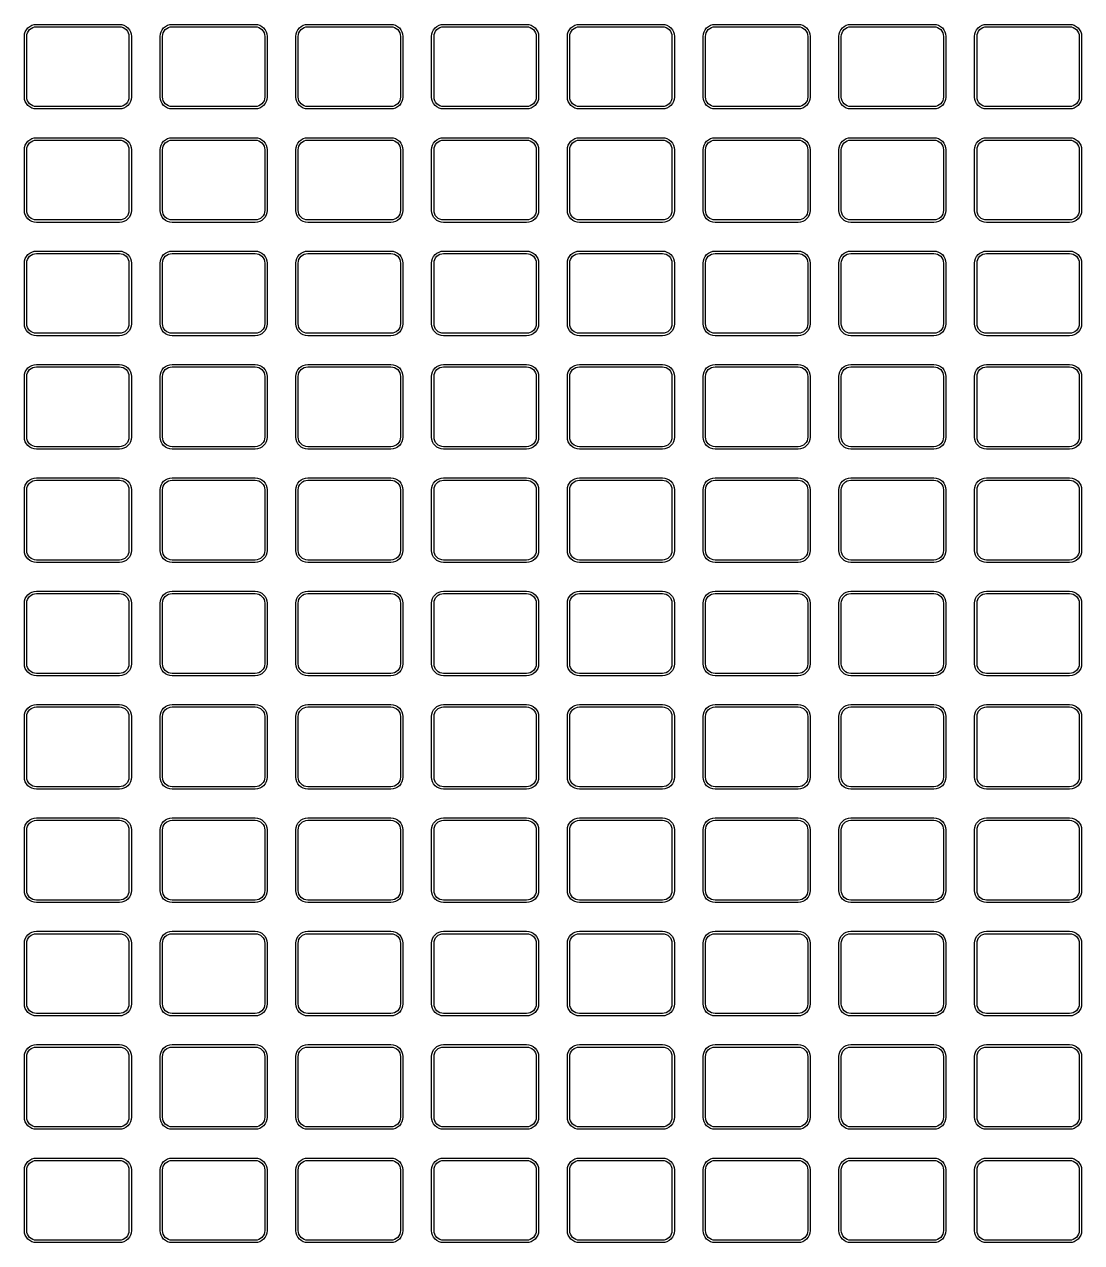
# Model space of a CAD drawing. Extents: x -776 to -647, y 130 to 286.
# Drawn here: x -726.49 to -693.39, y 169.37 to 207.52 of the extents above; entities that cross this region are included whole.
import ezdxf

# ---------------------------------------------------------------- set-up
doc = ezdxf.new("R2010")
doc.units = 0
doc.header["$MEASUREMENT"] = 0
doc.layers.add('1', color=1, linetype='CONTINUOUS')
doc.layers.add('5', color=5, linetype='CONTINUOUS')

msp = doc.modelspace()

# ---------------------------------------------------------------- linework, layer by layer
at = {"layer": '1'}
for points in [[(-726.118, 207.515), (-723.518, 207.515, -0.414214), (-723.143, 207.14), (-723.143, 205.24, -0.414214), (-723.518, 204.865), (-726.118, 204.865, -0.414214), (-726.493, 205.24), (-726.493, 207.14, -0.414214)], [(-721.868, 207.515), (-719.268, 207.515, -0.414214), (-718.893, 207.14), (-718.893, 205.24, -0.414214), (-719.268, 204.865), (-721.868, 204.865, -0.414214), (-722.243, 205.24), (-722.243, 207.14, -0.414214)], [(-717.618, 207.515), (-715.018, 207.515, -0.414214), (-714.643, 207.14), (-714.643, 205.24, -0.414214), (-715.018, 204.865), (-717.618, 204.865, -0.414214), (-717.993, 205.24), (-717.993, 207.14, -0.414214)], [(-713.368, 207.515), (-710.768, 207.515, -0.414214), (-710.393, 207.14), (-710.393, 205.24, -0.414214), (-710.768, 204.865), (-713.368, 204.865, -0.414214), (-713.743, 205.24), (-713.743, 207.14, -0.414214)], [(-709.118, 207.515), (-706.518, 207.515, -0.414214), (-706.143, 207.14), (-706.143, 205.24, -0.414214), (-706.518, 204.865), (-709.118, 204.865, -0.414214), (-709.493, 205.24), (-709.493, 207.14, -0.414214)], [(-704.868, 207.515), (-702.268, 207.515, -0.414214), (-701.893, 207.14), (-701.893, 205.24, -0.414214), (-702.268, 204.865), (-704.868, 204.865, -0.414214), (-705.243, 205.24), (-705.243, 207.14, -0.414214)], [(-700.618, 207.515), (-698.018, 207.515, -0.414214), (-697.643, 207.14), (-697.643, 205.24, -0.414214), (-698.018, 204.865), (-700.618, 204.865, -0.414214), (-700.993, 205.24), (-700.993, 207.14, -0.414214)], [(-696.368, 207.515), (-693.768, 207.515, -0.414214), (-693.393, 207.14), (-693.393, 205.24, -0.414214), (-693.768, 204.865), (-696.368, 204.865, -0.414214), (-696.743, 205.24), (-696.743, 207.14, -0.414214)], [(-726.118, 203.965), (-723.518, 203.965, -0.414214), (-723.143, 203.59), (-723.143, 201.69, -0.414214), (-723.518, 201.315), (-726.118, 201.315, -0.414214), (-726.493, 201.69), (-726.493, 203.59, -0.414214)], [(-721.868, 203.965), (-719.268, 203.965, -0.414214), (-718.893, 203.59), (-718.893, 201.69, -0.414214), (-719.268, 201.315), (-721.868, 201.315, -0.414214), (-722.243, 201.69), (-722.243, 203.59, -0.414214)], [(-717.618, 203.965), (-715.018, 203.965, -0.414214), (-714.643, 203.59), (-714.643, 201.69, -0.414214), (-715.018, 201.315), (-717.618, 201.315, -0.414214), (-717.993, 201.69), (-717.993, 203.59, -0.414214)], [(-713.368, 203.965), (-710.768, 203.965, -0.414214), (-710.393, 203.59), (-710.393, 201.69, -0.414214), (-710.768, 201.315), (-713.368, 201.315, -0.414214), (-713.743, 201.69), (-713.743, 203.59, -0.414214)], [(-709.118, 203.965), (-706.518, 203.965, -0.414214), (-706.143, 203.59), (-706.143, 201.69, -0.414214), (-706.518, 201.315), (-709.118, 201.315, -0.414214), (-709.493, 201.69), (-709.493, 203.59, -0.414214)], [(-704.868, 203.965), (-702.268, 203.965, -0.414214), (-701.893, 203.59), (-701.893, 201.69, -0.414214), (-702.268, 201.315), (-704.868, 201.315, -0.414214), (-705.243, 201.69), (-705.243, 203.59, -0.414214)], [(-700.618, 203.965), (-698.018, 203.965, -0.414214), (-697.643, 203.59), (-697.643, 201.69, -0.414214), (-698.018, 201.315), (-700.618, 201.315, -0.414214), (-700.993, 201.69), (-700.993, 203.59, -0.414214)], [(-696.368, 203.965), (-693.768, 203.965, -0.414214), (-693.393, 203.59), (-693.393, 201.69, -0.414214), (-693.768, 201.315), (-696.368, 201.315, -0.414214), (-696.743, 201.69), (-696.743, 203.59, -0.414214)], [(-726.118, 200.415), (-723.518, 200.415, -0.414214), (-723.143, 200.04), (-723.143, 198.14, -0.414214), (-723.518, 197.765), (-726.118, 197.765, -0.414214), (-726.493, 198.14), (-726.493, 200.04, -0.414214)], [(-721.868, 200.415), (-719.268, 200.415, -0.414214), (-718.893, 200.04), (-718.893, 198.14, -0.414214), (-719.268, 197.765), (-721.868, 197.765, -0.414214), (-722.243, 198.14), (-722.243, 200.04, -0.414214)], [(-717.618, 200.415), (-715.018, 200.415, -0.414214), (-714.643, 200.04), (-714.643, 198.14, -0.414214), (-715.018, 197.765), (-717.618, 197.765, -0.414214), (-717.993, 198.14), (-717.993, 200.04, -0.414214)], [(-713.368, 200.415), (-710.768, 200.415, -0.414214), (-710.393, 200.04), (-710.393, 198.14, -0.414214), (-710.768, 197.765), (-713.368, 197.765, -0.414214), (-713.743, 198.14), (-713.743, 200.04, -0.414214)], [(-709.118, 200.415), (-706.518, 200.415, -0.414214), (-706.143, 200.04), (-706.143, 198.14, -0.414214), (-706.518, 197.765), (-709.118, 197.765, -0.414214), (-709.493, 198.14), (-709.493, 200.04, -0.414214)], [(-704.868, 200.415), (-702.268, 200.415, -0.414214), (-701.893, 200.04), (-701.893, 198.14, -0.414214), (-702.268, 197.765), (-704.868, 197.765, -0.414214), (-705.243, 198.14), (-705.243, 200.04, -0.414214)], [(-700.618, 200.415), (-698.018, 200.415, -0.414214), (-697.643, 200.04), (-697.643, 198.14, -0.414214), (-698.018, 197.765), (-700.618, 197.765, -0.414214), (-700.993, 198.14), (-700.993, 200.04, -0.414214)], [(-696.368, 200.415), (-693.768, 200.415, -0.414214), (-693.393, 200.04), (-693.393, 198.14, -0.414214), (-693.768, 197.765), (-696.368, 197.765, -0.414214), (-696.743, 198.14), (-696.743, 200.04, -0.414214)], [(-726.118, 196.865), (-723.518, 196.865, -0.414214), (-723.143, 196.49), (-723.143, 194.59, -0.414214), (-723.518, 194.215), (-726.118, 194.215, -0.414214), (-726.493, 194.59), (-726.493, 196.49, -0.414214)], [(-721.868, 196.865), (-719.268, 196.865, -0.414214), (-718.893, 196.49), (-718.893, 194.59, -0.414214), (-719.268, 194.215), (-721.868, 194.215, -0.414214), (-722.243, 194.59), (-722.243, 196.49, -0.414214)], [(-717.618, 196.865), (-715.018, 196.865, -0.414214), (-714.643, 196.49), (-714.643, 194.59, -0.414214), (-715.018, 194.215), (-717.618, 194.215, -0.414214), (-717.993, 194.59), (-717.993, 196.49, -0.414214)], [(-713.368, 196.865), (-710.768, 196.865, -0.414214), (-710.393, 196.49), (-710.393, 194.59, -0.414214), (-710.768, 194.215), (-713.368, 194.215, -0.414214), (-713.743, 194.59), (-713.743, 196.49, -0.414214)], [(-709.118, 196.865), (-706.518, 196.865, -0.414214), (-706.143, 196.49), (-706.143, 194.59, -0.414214), (-706.518, 194.215), (-709.118, 194.215, -0.414214), (-709.493, 194.59), (-709.493, 196.49, -0.414214)], [(-704.868, 196.865), (-702.268, 196.865, -0.414214), (-701.893, 196.49), (-701.893, 194.59, -0.414214), (-702.268, 194.215), (-704.868, 194.215, -0.414214), (-705.243, 194.59), (-705.243, 196.49, -0.414214)], [(-700.618, 196.865), (-698.018, 196.865, -0.414214), (-697.643, 196.49), (-697.643, 194.59, -0.414214), (-698.018, 194.215), (-700.618, 194.215, -0.414214), (-700.993, 194.59), (-700.993, 196.49, -0.414214)], [(-696.368, 196.865), (-693.768, 196.865, -0.414214), (-693.393, 196.49), (-693.393, 194.59, -0.414214), (-693.768, 194.215), (-696.368, 194.215, -0.414214), (-696.743, 194.59), (-696.743, 196.49, -0.414214)], [(-726.118, 193.315), (-723.518, 193.315, -0.414214), (-723.143, 192.94), (-723.143, 191.04, -0.414214), (-723.518, 190.665), (-726.118, 190.665, -0.414214), (-726.493, 191.04), (-726.493, 192.94, -0.414214)], [(-721.868, 193.315), (-719.268, 193.315, -0.414214), (-718.893, 192.94), (-718.893, 191.04, -0.414214), (-719.268, 190.665), (-721.868, 190.665, -0.414214), (-722.243, 191.04), (-722.243, 192.94, -0.414214)], [(-717.618, 193.315), (-715.018, 193.315, -0.414214), (-714.643, 192.94), (-714.643, 191.04, -0.414214), (-715.018, 190.665), (-717.618, 190.665, -0.414214), (-717.993, 191.04), (-717.993, 192.94, -0.414214)], [(-713.368, 193.315), (-710.768, 193.315, -0.414214), (-710.393, 192.94), (-710.393, 191.04, -0.414214), (-710.768, 190.665), (-713.368, 190.665, -0.414214), (-713.743, 191.04), (-713.743, 192.94, -0.414214)], [(-709.118, 193.315), (-706.518, 193.315, -0.414214), (-706.143, 192.94), (-706.143, 191.04, -0.414214), (-706.518, 190.665), (-709.118, 190.665, -0.414214), (-709.493, 191.04), (-709.493, 192.94, -0.414214)], [(-704.868, 193.315), (-702.268, 193.315, -0.414214), (-701.893, 192.94), (-701.893, 191.04, -0.414214), (-702.268, 190.665), (-704.868, 190.665, -0.414214), (-705.243, 191.04), (-705.243, 192.94, -0.414214)], [(-700.618, 193.315), (-698.018, 193.315, -0.414214), (-697.643, 192.94), (-697.643, 191.04, -0.414214), (-698.018, 190.665), (-700.618, 190.665, -0.414214), (-700.993, 191.04), (-700.993, 192.94, -0.414214)], [(-696.368, 193.315), (-693.768, 193.315, -0.414214), (-693.393, 192.94), (-693.393, 191.04, -0.414214), (-693.768, 190.665), (-696.368, 190.665, -0.414214), (-696.743, 191.04), (-696.743, 192.94, -0.414214)], [(-726.118, 189.765), (-723.518, 189.765, -0.414214), (-723.143, 189.39), (-723.143, 187.49, -0.414214), (-723.518, 187.115), (-726.118, 187.115, -0.414214), (-726.493, 187.49), (-726.493, 189.39, -0.414214)], [(-721.868, 189.765), (-719.268, 189.765, -0.414214), (-718.893, 189.39), (-718.893, 187.49, -0.414214), (-719.268, 187.115), (-721.868, 187.115, -0.414214), (-722.243, 187.49), (-722.243, 189.39, -0.414214)], [(-717.618, 189.765), (-715.018, 189.765, -0.414214), (-714.643, 189.39), (-714.643, 187.49, -0.414214), (-715.018, 187.115), (-717.618, 187.115, -0.414214), (-717.993, 187.49), (-717.993, 189.39, -0.414214)], [(-713.368, 189.765), (-710.768, 189.765, -0.414214), (-710.393, 189.39), (-710.393, 187.49, -0.414214), (-710.768, 187.115), (-713.368, 187.115, -0.414214), (-713.743, 187.49), (-713.743, 189.39, -0.414214)], [(-709.118, 189.765), (-706.518, 189.765, -0.414214), (-706.143, 189.39), (-706.143, 187.49, -0.414214), (-706.518, 187.115), (-709.118, 187.115, -0.414214), (-709.493, 187.49), (-709.493, 189.39, -0.414214)], [(-704.868, 189.765), (-702.268, 189.765, -0.414214), (-701.893, 189.39), (-701.893, 187.49, -0.414214), (-702.268, 187.115), (-704.868, 187.115, -0.414214), (-705.243, 187.49), (-705.243, 189.39, -0.414214)], [(-700.618, 189.765), (-698.018, 189.765, -0.414214), (-697.643, 189.39), (-697.643, 187.49, -0.414214), (-698.018, 187.115), (-700.618, 187.115, -0.414214), (-700.993, 187.49), (-700.993, 189.39, -0.414214)], [(-696.368, 189.765), (-693.768, 189.765, -0.414214), (-693.393, 189.39), (-693.393, 187.49, -0.414214), (-693.768, 187.115), (-696.368, 187.115, -0.414214), (-696.743, 187.49), (-696.743, 189.39, -0.414214)], [(-726.118, 186.215), (-723.518, 186.215, -0.414214), (-723.143, 185.84), (-723.143, 183.94, -0.414214), (-723.518, 183.565), (-726.118, 183.565, -0.414214), (-726.493, 183.94), (-726.493, 185.84, -0.414214)], [(-721.868, 186.215), (-719.268, 186.215, -0.414214), (-718.893, 185.84), (-718.893, 183.94, -0.414214), (-719.268, 183.565), (-721.868, 183.565, -0.414214), (-722.243, 183.94), (-722.243, 185.84, -0.414214)], [(-717.618, 186.215), (-715.018, 186.215, -0.414214), (-714.643, 185.84), (-714.643, 183.94, -0.414214), (-715.018, 183.565), (-717.618, 183.565, -0.414214), (-717.993, 183.94), (-717.993, 185.84, -0.414214)], [(-713.368, 186.215), (-710.768, 186.215, -0.414214), (-710.393, 185.84), (-710.393, 183.94, -0.414214), (-710.768, 183.565), (-713.368, 183.565, -0.414214), (-713.743, 183.94), (-713.743, 185.84, -0.414214)], [(-709.118, 186.215), (-706.518, 186.215, -0.414214), (-706.143, 185.84), (-706.143, 183.94, -0.414214), (-706.518, 183.565), (-709.118, 183.565, -0.414214), (-709.493, 183.94), (-709.493, 185.84, -0.414214)], [(-704.868, 186.215), (-702.268, 186.215, -0.414214), (-701.893, 185.84), (-701.893, 183.94, -0.414214), (-702.268, 183.565), (-704.868, 183.565, -0.414214), (-705.243, 183.94), (-705.243, 185.84, -0.414214)], [(-700.618, 186.215), (-698.018, 186.215, -0.414214), (-697.643, 185.84), (-697.643, 183.94, -0.414214), (-698.018, 183.565), (-700.618, 183.565, -0.414214), (-700.993, 183.94), (-700.993, 185.84, -0.414214)], [(-696.368, 186.215), (-693.768, 186.215, -0.414214), (-693.393, 185.84), (-693.393, 183.94, -0.414214), (-693.768, 183.565), (-696.368, 183.565, -0.414214), (-696.743, 183.94), (-696.743, 185.84, -0.414214)], [(-726.118, 182.665), (-723.518, 182.665, -0.414214), (-723.143, 182.29), (-723.143, 180.39, -0.414214), (-723.518, 180.015), (-726.118, 180.015, -0.414214), (-726.493, 180.39), (-726.493, 182.29, -0.414214)], [(-721.868, 182.665), (-719.268, 182.665, -0.414214), (-718.893, 182.29), (-718.893, 180.39, -0.414214), (-719.268, 180.015), (-721.868, 180.015, -0.414214), (-722.243, 180.39), (-722.243, 182.29, -0.414214)], [(-717.618, 182.665), (-715.018, 182.665, -0.414214), (-714.643, 182.29), (-714.643, 180.39, -0.414214), (-715.018, 180.015), (-717.618, 180.015, -0.414214), (-717.993, 180.39), (-717.993, 182.29, -0.414214)], [(-713.368, 182.665), (-710.768, 182.665, -0.414214), (-710.393, 182.29), (-710.393, 180.39, -0.414214), (-710.768, 180.015), (-713.368, 180.015, -0.414214), (-713.743, 180.39), (-713.743, 182.29, -0.414214)], [(-709.118, 182.665), (-706.518, 182.665, -0.414214), (-706.143, 182.29), (-706.143, 180.39, -0.414214), (-706.518, 180.015), (-709.118, 180.015, -0.414214), (-709.493, 180.39), (-709.493, 182.29, -0.414214)], [(-704.868, 182.665), (-702.268, 182.665, -0.414214), (-701.893, 182.29), (-701.893, 180.39, -0.414214), (-702.268, 180.015), (-704.868, 180.015, -0.414214), (-705.243, 180.39), (-705.243, 182.29, -0.414214)], [(-700.618, 182.665), (-698.018, 182.665, -0.414214), (-697.643, 182.29), (-697.643, 180.39, -0.414214), (-698.018, 180.015), (-700.618, 180.015, -0.414214), (-700.993, 180.39), (-700.993, 182.29, -0.414214)], [(-696.368, 182.665), (-693.768, 182.665, -0.414214), (-693.393, 182.29), (-693.393, 180.39, -0.414214), (-693.768, 180.015), (-696.368, 180.015, -0.414214), (-696.743, 180.39), (-696.743, 182.29, -0.414214)], [(-726.118, 179.115), (-723.518, 179.115, -0.414214), (-723.143, 178.74), (-723.143, 176.84, -0.414214), (-723.518, 176.465), (-726.118, 176.465, -0.414214), (-726.493, 176.84), (-726.493, 178.74, -0.414214)], [(-721.868, 179.115), (-719.268, 179.115, -0.414214), (-718.893, 178.74), (-718.893, 176.84, -0.414214), (-719.268, 176.465), (-721.868, 176.465, -0.414214), (-722.243, 176.84), (-722.243, 178.74, -0.414214)], [(-717.618, 179.115), (-715.018, 179.115, -0.414214), (-714.643, 178.74), (-714.643, 176.84, -0.414214), (-715.018, 176.465), (-717.618, 176.465, -0.414214), (-717.993, 176.84), (-717.993, 178.74, -0.414214)], [(-713.368, 179.115), (-710.768, 179.115, -0.414214), (-710.393, 178.74), (-710.393, 176.84, -0.414214), (-710.768, 176.465), (-713.368, 176.465, -0.414214), (-713.743, 176.84), (-713.743, 178.74, -0.414214)], [(-709.118, 179.115), (-706.518, 179.115, -0.414214), (-706.143, 178.74), (-706.143, 176.84, -0.414214), (-706.518, 176.465), (-709.118, 176.465, -0.414214), (-709.493, 176.84), (-709.493, 178.74, -0.414214)], [(-704.868, 179.115), (-702.268, 179.115, -0.414214), (-701.893, 178.74), (-701.893, 176.84, -0.414214), (-702.268, 176.465), (-704.868, 176.465, -0.414214), (-705.243, 176.84), (-705.243, 178.74, -0.414214)], [(-700.618, 179.115), (-698.018, 179.115, -0.414214), (-697.643, 178.74), (-697.643, 176.84, -0.414214), (-698.018, 176.465), (-700.618, 176.465, -0.414214), (-700.993, 176.84), (-700.993, 178.74, -0.414214)], [(-696.368, 179.115), (-693.768, 179.115, -0.414214), (-693.393, 178.74), (-693.393, 176.84, -0.414214), (-693.768, 176.465), (-696.368, 176.465, -0.414214), (-696.743, 176.84), (-696.743, 178.74, -0.414214)], [(-726.118, 175.565), (-723.518, 175.565, -0.414214), (-723.143, 175.19), (-723.143, 173.29, -0.414214), (-723.518, 172.915), (-726.118, 172.915, -0.414214), (-726.493, 173.29), (-726.493, 175.19, -0.414214)], [(-721.868, 175.565), (-719.268, 175.565, -0.414214), (-718.893, 175.19), (-718.893, 173.29, -0.414214), (-719.268, 172.915), (-721.868, 172.915, -0.414214), (-722.243, 173.29), (-722.243, 175.19, -0.414214)], [(-717.618, 175.565), (-715.018, 175.565, -0.414214), (-714.643, 175.19), (-714.643, 173.29, -0.414214), (-715.018, 172.915), (-717.618, 172.915, -0.414214), (-717.993, 173.29), (-717.993, 175.19, -0.414214)], [(-713.368, 175.565), (-710.768, 175.565, -0.414214), (-710.393, 175.19), (-710.393, 173.29, -0.414214), (-710.768, 172.915), (-713.368, 172.915, -0.414214), (-713.743, 173.29), (-713.743, 175.19, -0.414214)], [(-709.118, 175.565), (-706.518, 175.565, -0.414214), (-706.143, 175.19), (-706.143, 173.29, -0.414214), (-706.518, 172.915), (-709.118, 172.915, -0.414214), (-709.493, 173.29), (-709.493, 175.19, -0.414214)], [(-704.868, 175.565), (-702.268, 175.565, -0.414214), (-701.893, 175.19), (-701.893, 173.29, -0.414214), (-702.268, 172.915), (-704.868, 172.915, -0.414214), (-705.243, 173.29), (-705.243, 175.19, -0.414214)], [(-700.618, 175.565), (-698.018, 175.565, -0.414214), (-697.643, 175.19), (-697.643, 173.29, -0.414214), (-698.018, 172.915), (-700.618, 172.915, -0.414214), (-700.993, 173.29), (-700.993, 175.19, -0.414214)], [(-696.368, 175.565), (-693.768, 175.565, -0.414214), (-693.393, 175.19), (-693.393, 173.29, -0.414214), (-693.768, 172.915), (-696.368, 172.915, -0.414214), (-696.743, 173.29), (-696.743, 175.19, -0.414214)], [(-726.118, 172.015), (-723.518, 172.015, -0.414214), (-723.143, 171.64), (-723.143, 169.74, -0.414214), (-723.518, 169.365), (-726.118, 169.365, -0.414214), (-726.493, 169.74), (-726.493, 171.64, -0.414214)], [(-721.868, 172.015), (-719.268, 172.015, -0.414214), (-718.893, 171.64), (-718.893, 169.74, -0.414214), (-719.268, 169.365), (-721.868, 169.365, -0.414214), (-722.243, 169.74), (-722.243, 171.64, -0.414214)], [(-717.618, 172.015), (-715.018, 172.015, -0.414214), (-714.643, 171.64), (-714.643, 169.74, -0.414214), (-715.018, 169.365), (-717.618, 169.365, -0.414214), (-717.993, 169.74), (-717.993, 171.64, -0.414214)], [(-713.368, 172.015), (-710.768, 172.015, -0.414214), (-710.393, 171.64), (-710.393, 169.74, -0.414214), (-710.768, 169.365), (-713.368, 169.365, -0.414214), (-713.743, 169.74), (-713.743, 171.64, -0.414214)], [(-709.118, 172.015), (-706.518, 172.015, -0.414214), (-706.143, 171.64), (-706.143, 169.74, -0.414214), (-706.518, 169.365), (-709.118, 169.365, -0.414214), (-709.493, 169.74), (-709.493, 171.64, -0.414214)], [(-704.868, 172.015), (-702.268, 172.015, -0.414214), (-701.893, 171.64), (-701.893, 169.74, -0.414214), (-702.268, 169.365), (-704.868, 169.365, -0.414214), (-705.243, 169.74), (-705.243, 171.64, -0.414214)], [(-700.618, 172.015), (-698.018, 172.015, -0.414214), (-697.643, 171.64), (-697.643, 169.74, -0.414214), (-698.018, 169.365), (-700.618, 169.365, -0.414214), (-700.993, 169.74), (-700.993, 171.64, -0.414214)], [(-696.368, 172.015), (-693.768, 172.015, -0.414214), (-693.393, 171.64), (-693.393, 169.74, -0.414214), (-693.768, 169.365), (-696.368, 169.365, -0.414214), (-696.743, 169.74), (-696.743, 171.64, -0.414214)]]:
    msp.add_lwpolyline(points, format="xyb", close=True, dxfattribs=at)
at = {"layer": '5'}
for points in [[(-726.118, 207.44), (-723.518, 207.44, -0.414214), (-723.218, 207.14), (-723.218, 205.24, -0.414214), (-723.518, 204.94), (-726.118, 204.94, -0.414214), (-726.418, 205.24), (-726.418, 207.14, -0.414214)], [(-721.868, 207.44), (-719.268, 207.44, -0.414214), (-718.968, 207.14), (-718.968, 205.24, -0.414214), (-719.268, 204.94), (-721.868, 204.94, -0.414214), (-722.168, 205.24), (-722.168, 207.14, -0.414214)], [(-717.618, 207.44), (-715.018, 207.44, -0.414214), (-714.718, 207.14), (-714.718, 205.24, -0.414214), (-715.018, 204.94), (-717.618, 204.94, -0.414214), (-717.918, 205.24), (-717.918, 207.14, -0.414214)], [(-713.368, 207.44), (-710.768, 207.44, -0.414214), (-710.468, 207.14), (-710.468, 205.24, -0.414214), (-710.768, 204.94), (-713.368, 204.94, -0.414214), (-713.668, 205.24), (-713.668, 207.14, -0.414214)], [(-709.118, 207.44), (-706.518, 207.44, -0.414214), (-706.218, 207.14), (-706.218, 205.24, -0.414214), (-706.518, 204.94), (-709.118, 204.94, -0.414214), (-709.418, 205.24), (-709.418, 207.14, -0.414214)], [(-704.868, 207.44), (-702.268, 207.44, -0.414214), (-701.968, 207.14), (-701.968, 205.24, -0.414214), (-702.268, 204.94), (-704.868, 204.94, -0.414214), (-705.168, 205.24), (-705.168, 207.14, -0.414214)], [(-700.618, 207.44), (-698.018, 207.44, -0.414214), (-697.718, 207.14), (-697.718, 205.24, -0.414214), (-698.018, 204.94), (-700.618, 204.94, -0.414214), (-700.918, 205.24), (-700.918, 207.14, -0.414214)], [(-696.368, 207.44), (-693.768, 207.44, -0.414214), (-693.468, 207.14), (-693.468, 205.24, -0.414214), (-693.768, 204.94), (-696.368, 204.94, -0.414214), (-696.668, 205.24), (-696.668, 207.14, -0.414214)], [(-726.118, 203.89), (-723.518, 203.89, -0.414214), (-723.218, 203.59), (-723.218, 201.69, -0.414214), (-723.518, 201.39), (-726.118, 201.39, -0.414214), (-726.418, 201.69), (-726.418, 203.59, -0.414214)], [(-721.868, 203.89), (-719.268, 203.89, -0.414214), (-718.968, 203.59), (-718.968, 201.69, -0.414214), (-719.268, 201.39), (-721.868, 201.39, -0.414214), (-722.168, 201.69), (-722.168, 203.59, -0.414214)], [(-717.618, 203.89), (-715.018, 203.89, -0.414214), (-714.718, 203.59), (-714.718, 201.69, -0.414214), (-715.018, 201.39), (-717.618, 201.39, -0.414214), (-717.918, 201.69), (-717.918, 203.59, -0.414214)], [(-713.368, 203.89), (-710.768, 203.89, -0.414214), (-710.468, 203.59), (-710.468, 201.69, -0.414214), (-710.768, 201.39), (-713.368, 201.39, -0.414214), (-713.668, 201.69), (-713.668, 203.59, -0.414214)], [(-709.118, 203.89), (-706.518, 203.89, -0.414214), (-706.218, 203.59), (-706.218, 201.69, -0.414214), (-706.518, 201.39), (-709.118, 201.39, -0.414214), (-709.418, 201.69), (-709.418, 203.59, -0.414214)], [(-704.868, 203.89), (-702.268, 203.89, -0.414214), (-701.968, 203.59), (-701.968, 201.69, -0.414214), (-702.268, 201.39), (-704.868, 201.39, -0.414214), (-705.168, 201.69), (-705.168, 203.59, -0.414214)], [(-700.618, 203.89), (-698.018, 203.89, -0.414214), (-697.718, 203.59), (-697.718, 201.69, -0.414214), (-698.018, 201.39), (-700.618, 201.39, -0.414214), (-700.918, 201.69), (-700.918, 203.59, -0.414214)], [(-696.368, 203.89), (-693.768, 203.89, -0.414214), (-693.468, 203.59), (-693.468, 201.69, -0.414214), (-693.768, 201.39), (-696.368, 201.39, -0.414214), (-696.668, 201.69), (-696.668, 203.59, -0.414214)], [(-726.118, 200.34), (-723.518, 200.34, -0.414214), (-723.218, 200.04), (-723.218, 198.14, -0.414214), (-723.518, 197.84), (-726.118, 197.84, -0.414214), (-726.418, 198.14), (-726.418, 200.04, -0.414214)], [(-721.868, 200.34), (-719.268, 200.34, -0.414214), (-718.968, 200.04), (-718.968, 198.14, -0.414214), (-719.268, 197.84), (-721.868, 197.84, -0.414214), (-722.168, 198.14), (-722.168, 200.04, -0.414214)], [(-717.618, 200.34), (-715.018, 200.34, -0.414214), (-714.718, 200.04), (-714.718, 198.14, -0.414214), (-715.018, 197.84), (-717.618, 197.84, -0.414214), (-717.918, 198.14), (-717.918, 200.04, -0.414214)], [(-713.368, 200.34), (-710.768, 200.34, -0.414214), (-710.468, 200.04), (-710.468, 198.14, -0.414214), (-710.768, 197.84), (-713.368, 197.84, -0.414214), (-713.668, 198.14), (-713.668, 200.04, -0.414214)], [(-709.118, 200.34), (-706.518, 200.34, -0.414214), (-706.218, 200.04), (-706.218, 198.14, -0.414214), (-706.518, 197.84), (-709.118, 197.84, -0.414214), (-709.418, 198.14), (-709.418, 200.04, -0.414214)], [(-704.868, 200.34), (-702.268, 200.34, -0.414214), (-701.968, 200.04), (-701.968, 198.14, -0.414214), (-702.268, 197.84), (-704.868, 197.84, -0.414214), (-705.168, 198.14), (-705.168, 200.04, -0.414214)], [(-700.618, 200.34), (-698.018, 200.34, -0.414214), (-697.718, 200.04), (-697.718, 198.14, -0.414214), (-698.018, 197.84), (-700.618, 197.84, -0.414214), (-700.918, 198.14), (-700.918, 200.04, -0.414214)], [(-696.368, 200.34), (-693.768, 200.34, -0.414214), (-693.468, 200.04), (-693.468, 198.14, -0.414214), (-693.768, 197.84), (-696.368, 197.84, -0.414214), (-696.668, 198.14), (-696.668, 200.04, -0.414214)], [(-726.118, 196.79), (-723.518, 196.79, -0.414214), (-723.218, 196.49), (-723.218, 194.59, -0.414214), (-723.518, 194.29), (-726.118, 194.29, -0.414214), (-726.418, 194.59), (-726.418, 196.49, -0.414214)], [(-721.868, 196.79), (-719.268, 196.79, -0.414214), (-718.968, 196.49), (-718.968, 194.59, -0.414214), (-719.268, 194.29), (-721.868, 194.29, -0.414214), (-722.168, 194.59), (-722.168, 196.49, -0.414214)], [(-717.618, 196.79), (-715.018, 196.79, -0.414214), (-714.718, 196.49), (-714.718, 194.59, -0.414214), (-715.018, 194.29), (-717.618, 194.29, -0.414214), (-717.918, 194.59), (-717.918, 196.49, -0.414214)], [(-713.368, 196.79), (-710.768, 196.79, -0.414214), (-710.468, 196.49), (-710.468, 194.59, -0.414214), (-710.768, 194.29), (-713.368, 194.29, -0.414214), (-713.668, 194.59), (-713.668, 196.49, -0.414214)], [(-709.118, 196.79), (-706.518, 196.79, -0.414214), (-706.218, 196.49), (-706.218, 194.59, -0.414214), (-706.518, 194.29), (-709.118, 194.29, -0.414214), (-709.418, 194.59), (-709.418, 196.49, -0.414214)], [(-704.868, 196.79), (-702.268, 196.79, -0.414214), (-701.968, 196.49), (-701.968, 194.59, -0.414214), (-702.268, 194.29), (-704.868, 194.29, -0.414214), (-705.168, 194.59), (-705.168, 196.49, -0.414214)], [(-700.618, 196.79), (-698.018, 196.79, -0.414214), (-697.718, 196.49), (-697.718, 194.59, -0.414214), (-698.018, 194.29), (-700.618, 194.29, -0.414214), (-700.918, 194.59), (-700.918, 196.49, -0.414214)], [(-696.368, 196.79), (-693.768, 196.79, -0.414214), (-693.468, 196.49), (-693.468, 194.59, -0.414214), (-693.768, 194.29), (-696.368, 194.29, -0.414214), (-696.668, 194.59), (-696.668, 196.49, -0.414214)], [(-726.118, 193.24), (-723.518, 193.24, -0.414214), (-723.218, 192.94), (-723.218, 191.04, -0.414214), (-723.518, 190.74), (-726.118, 190.74, -0.414214), (-726.418, 191.04), (-726.418, 192.94, -0.414214)], [(-721.868, 193.24), (-719.268, 193.24, -0.414214), (-718.968, 192.94), (-718.968, 191.04, -0.414214), (-719.268, 190.74), (-721.868, 190.74, -0.414214), (-722.168, 191.04), (-722.168, 192.94, -0.414214)], [(-717.618, 193.24), (-715.018, 193.24, -0.414214), (-714.718, 192.94), (-714.718, 191.04, -0.414214), (-715.018, 190.74), (-717.618, 190.74, -0.414214), (-717.918, 191.04), (-717.918, 192.94, -0.414214)], [(-713.368, 193.24), (-710.768, 193.24, -0.414214), (-710.468, 192.94), (-710.468, 191.04, -0.414214), (-710.768, 190.74), (-713.368, 190.74, -0.414214), (-713.668, 191.04), (-713.668, 192.94, -0.414214)], [(-709.118, 193.24), (-706.518, 193.24, -0.414214), (-706.218, 192.94), (-706.218, 191.04, -0.414214), (-706.518, 190.74), (-709.118, 190.74, -0.414214), (-709.418, 191.04), (-709.418, 192.94, -0.414214)], [(-704.868, 193.24), (-702.268, 193.24, -0.414214), (-701.968, 192.94), (-701.968, 191.04, -0.414214), (-702.268, 190.74), (-704.868, 190.74, -0.414214), (-705.168, 191.04), (-705.168, 192.94, -0.414214)], [(-700.618, 193.24), (-698.018, 193.24, -0.414214), (-697.718, 192.94), (-697.718, 191.04, -0.414214), (-698.018, 190.74), (-700.618, 190.74, -0.414214), (-700.918, 191.04), (-700.918, 192.94, -0.414214)], [(-696.368, 193.24), (-693.768, 193.24, -0.414214), (-693.468, 192.94), (-693.468, 191.04, -0.414214), (-693.768, 190.74), (-696.368, 190.74, -0.414214), (-696.668, 191.04), (-696.668, 192.94, -0.414214)], [(-726.118, 189.69), (-723.518, 189.69, -0.414214), (-723.218, 189.39), (-723.218, 187.49, -0.414214), (-723.518, 187.19), (-726.118, 187.19, -0.414214), (-726.418, 187.49), (-726.418, 189.39, -0.414214)], [(-721.868, 189.69), (-719.268, 189.69, -0.414214), (-718.968, 189.39), (-718.968, 187.49, -0.414214), (-719.268, 187.19), (-721.868, 187.19, -0.414214), (-722.168, 187.49), (-722.168, 189.39, -0.414214)], [(-717.618, 189.69), (-715.018, 189.69, -0.414214), (-714.718, 189.39), (-714.718, 187.49, -0.414214), (-715.018, 187.19), (-717.618, 187.19, -0.414214), (-717.918, 187.49), (-717.918, 189.39, -0.414214)], [(-713.368, 189.69), (-710.768, 189.69, -0.414214), (-710.468, 189.39), (-710.468, 187.49, -0.414214), (-710.768, 187.19), (-713.368, 187.19, -0.414214), (-713.668, 187.49), (-713.668, 189.39, -0.414214)], [(-709.118, 189.69), (-706.518, 189.69, -0.414214), (-706.218, 189.39), (-706.218, 187.49, -0.414214), (-706.518, 187.19), (-709.118, 187.19, -0.414214), (-709.418, 187.49), (-709.418, 189.39, -0.414214)], [(-704.868, 189.69), (-702.268, 189.69, -0.414214), (-701.968, 189.39), (-701.968, 187.49, -0.414214), (-702.268, 187.19), (-704.868, 187.19, -0.414214), (-705.168, 187.49), (-705.168, 189.39, -0.414214)], [(-700.618, 189.69), (-698.018, 189.69, -0.414214), (-697.718, 189.39), (-697.718, 187.49, -0.414214), (-698.018, 187.19), (-700.618, 187.19, -0.414214), (-700.918, 187.49), (-700.918, 189.39, -0.414214)], [(-696.368, 189.69), (-693.768, 189.69, -0.414214), (-693.468, 189.39), (-693.468, 187.49, -0.414214), (-693.768, 187.19), (-696.368, 187.19, -0.414214), (-696.668, 187.49), (-696.668, 189.39, -0.414214)], [(-726.118, 186.14), (-723.518, 186.14, -0.414214), (-723.218, 185.84), (-723.218, 183.94, -0.414214), (-723.518, 183.64), (-726.118, 183.64, -0.414214), (-726.418, 183.94), (-726.418, 185.84, -0.414214)], [(-721.868, 186.14), (-719.268, 186.14, -0.414214), (-718.968, 185.84), (-718.968, 183.94, -0.414214), (-719.268, 183.64), (-721.868, 183.64, -0.414214), (-722.168, 183.94), (-722.168, 185.84, -0.414214)], [(-717.618, 186.14), (-715.018, 186.14, -0.414214), (-714.718, 185.84), (-714.718, 183.94, -0.414214), (-715.018, 183.64), (-717.618, 183.64, -0.414214), (-717.918, 183.94), (-717.918, 185.84, -0.414214)], [(-713.368, 186.14), (-710.768, 186.14, -0.414214), (-710.468, 185.84), (-710.468, 183.94, -0.414214), (-710.768, 183.64), (-713.368, 183.64, -0.414214), (-713.668, 183.94), (-713.668, 185.84, -0.414214)], [(-709.118, 186.14), (-706.518, 186.14, -0.414214), (-706.218, 185.84), (-706.218, 183.94, -0.414214), (-706.518, 183.64), (-709.118, 183.64, -0.414214), (-709.418, 183.94), (-709.418, 185.84, -0.414214)], [(-704.868, 186.14), (-702.268, 186.14, -0.414214), (-701.968, 185.84), (-701.968, 183.94, -0.414214), (-702.268, 183.64), (-704.868, 183.64, -0.414214), (-705.168, 183.94), (-705.168, 185.84, -0.414214)], [(-700.618, 186.14), (-698.018, 186.14, -0.414214), (-697.718, 185.84), (-697.718, 183.94, -0.414214), (-698.018, 183.64), (-700.618, 183.64, -0.414214), (-700.918, 183.94), (-700.918, 185.84, -0.414214)], [(-696.368, 186.14), (-693.768, 186.14, -0.414214), (-693.468, 185.84), (-693.468, 183.94, -0.414214), (-693.768, 183.64), (-696.368, 183.64, -0.414214), (-696.668, 183.94), (-696.668, 185.84, -0.414214)], [(-726.118, 182.59), (-723.518, 182.59, -0.414214), (-723.218, 182.29), (-723.218, 180.39, -0.414214), (-723.518, 180.09), (-726.118, 180.09, -0.414214), (-726.418, 180.39), (-726.418, 182.29, -0.414214)], [(-721.868, 182.59), (-719.268, 182.59, -0.414214), (-718.968, 182.29), (-718.968, 180.39, -0.414214), (-719.268, 180.09), (-721.868, 180.09, -0.414214), (-722.168, 180.39), (-722.168, 182.29, -0.414214)], [(-717.618, 182.59), (-715.018, 182.59, -0.414214), (-714.718, 182.29), (-714.718, 180.39, -0.414214), (-715.018, 180.09), (-717.618, 180.09, -0.414214), (-717.918, 180.39), (-717.918, 182.29, -0.414214)], [(-713.368, 182.59), (-710.768, 182.59, -0.414214), (-710.468, 182.29), (-710.468, 180.39, -0.414214), (-710.768, 180.09), (-713.368, 180.09, -0.414214), (-713.668, 180.39), (-713.668, 182.29, -0.414214)], [(-709.118, 182.59), (-706.518, 182.59, -0.414214), (-706.218, 182.29), (-706.218, 180.39, -0.414214), (-706.518, 180.09), (-709.118, 180.09, -0.414214), (-709.418, 180.39), (-709.418, 182.29, -0.414214)], [(-704.868, 182.59), (-702.268, 182.59, -0.414214), (-701.968, 182.29), (-701.968, 180.39, -0.414214), (-702.268, 180.09), (-704.868, 180.09, -0.414214), (-705.168, 180.39), (-705.168, 182.29, -0.414214)], [(-700.618, 182.59), (-698.018, 182.59, -0.414214), (-697.718, 182.29), (-697.718, 180.39, -0.414214), (-698.018, 180.09), (-700.618, 180.09, -0.414214), (-700.918, 180.39), (-700.918, 182.29, -0.414214)], [(-696.368, 182.59), (-693.768, 182.59, -0.414214), (-693.468, 182.29), (-693.468, 180.39, -0.414214), (-693.768, 180.09), (-696.368, 180.09, -0.414214), (-696.668, 180.39), (-696.668, 182.29, -0.414214)], [(-726.118, 179.04), (-723.518, 179.04, -0.414214), (-723.218, 178.74), (-723.218, 176.84, -0.414214), (-723.518, 176.54), (-726.118, 176.54, -0.414214), (-726.418, 176.84), (-726.418, 178.74, -0.414214)], [(-721.868, 179.04), (-719.268, 179.04, -0.414214), (-718.968, 178.74), (-718.968, 176.84, -0.414214), (-719.268, 176.54), (-721.868, 176.54, -0.414214), (-722.168, 176.84), (-722.168, 178.74, -0.414214)], [(-717.618, 179.04), (-715.018, 179.04, -0.414214), (-714.718, 178.74), (-714.718, 176.84, -0.414214), (-715.018, 176.54), (-717.618, 176.54, -0.414214), (-717.918, 176.84), (-717.918, 178.74, -0.414214)], [(-713.368, 179.04), (-710.768, 179.04, -0.414214), (-710.468, 178.74), (-710.468, 176.84, -0.414214), (-710.768, 176.54), (-713.368, 176.54, -0.414214), (-713.668, 176.84), (-713.668, 178.74, -0.414214)], [(-709.118, 179.04), (-706.518, 179.04, -0.414214), (-706.218, 178.74), (-706.218, 176.84, -0.414214), (-706.518, 176.54), (-709.118, 176.54, -0.414214), (-709.418, 176.84), (-709.418, 178.74, -0.414214)], [(-704.868, 179.04), (-702.268, 179.04, -0.414214), (-701.968, 178.74), (-701.968, 176.84, -0.414214), (-702.268, 176.54), (-704.868, 176.54, -0.414214), (-705.168, 176.84), (-705.168, 178.74, -0.414214)], [(-700.618, 179.04), (-698.018, 179.04, -0.414214), (-697.718, 178.74), (-697.718, 176.84, -0.414214), (-698.018, 176.54), (-700.618, 176.54, -0.414214), (-700.918, 176.84), (-700.918, 178.74, -0.414214)], [(-696.368, 179.04), (-693.768, 179.04, -0.414214), (-693.468, 178.74), (-693.468, 176.84, -0.414214), (-693.768, 176.54), (-696.368, 176.54, -0.414214), (-696.668, 176.84), (-696.668, 178.74, -0.414214)], [(-726.118, 175.49), (-723.518, 175.49, -0.414214), (-723.218, 175.19), (-723.218, 173.29, -0.414214), (-723.518, 172.99), (-726.118, 172.99, -0.414214), (-726.418, 173.29), (-726.418, 175.19, -0.414214)], [(-721.868, 175.49), (-719.268, 175.49, -0.414214), (-718.968, 175.19), (-718.968, 173.29, -0.414214), (-719.268, 172.99), (-721.868, 172.99, -0.414214), (-722.168, 173.29), (-722.168, 175.19, -0.414214)], [(-717.618, 175.49), (-715.018, 175.49, -0.414214), (-714.718, 175.19), (-714.718, 173.29, -0.414214), (-715.018, 172.99), (-717.618, 172.99, -0.414214), (-717.918, 173.29), (-717.918, 175.19, -0.414214)], [(-713.368, 175.49), (-710.768, 175.49, -0.414214), (-710.468, 175.19), (-710.468, 173.29, -0.414214), (-710.768, 172.99), (-713.368, 172.99, -0.414214), (-713.668, 173.29), (-713.668, 175.19, -0.414214)], [(-709.118, 175.49), (-706.518, 175.49, -0.414214), (-706.218, 175.19), (-706.218, 173.29, -0.414214), (-706.518, 172.99), (-709.118, 172.99, -0.414214), (-709.418, 173.29), (-709.418, 175.19, -0.414214)], [(-704.868, 175.49), (-702.268, 175.49, -0.414214), (-701.968, 175.19), (-701.968, 173.29, -0.414214), (-702.268, 172.99), (-704.868, 172.99, -0.414214), (-705.168, 173.29), (-705.168, 175.19, -0.414214)], [(-700.618, 175.49), (-698.018, 175.49, -0.414214), (-697.718, 175.19), (-697.718, 173.29, -0.414214), (-698.018, 172.99), (-700.618, 172.99, -0.414214), (-700.918, 173.29), (-700.918, 175.19, -0.414214)], [(-696.368, 175.49), (-693.768, 175.49, -0.414214), (-693.468, 175.19), (-693.468, 173.29, -0.414214), (-693.768, 172.99), (-696.368, 172.99, -0.414214), (-696.668, 173.29), (-696.668, 175.19, -0.414214)], [(-726.118, 171.94), (-723.518, 171.94, -0.414214), (-723.218, 171.64), (-723.218, 169.74, -0.414214), (-723.518, 169.44), (-726.118, 169.44, -0.414214), (-726.418, 169.74), (-726.418, 171.64, -0.414214)], [(-721.868, 171.94), (-719.268, 171.94, -0.414214), (-718.968, 171.64), (-718.968, 169.74, -0.414214), (-719.268, 169.44), (-721.868, 169.44, -0.414214), (-722.168, 169.74), (-722.168, 171.64, -0.414214)], [(-717.618, 171.94), (-715.018, 171.94, -0.414214), (-714.718, 171.64), (-714.718, 169.74, -0.414214), (-715.018, 169.44), (-717.618, 169.44, -0.414214), (-717.918, 169.74), (-717.918, 171.64, -0.414214)], [(-713.368, 171.94), (-710.768, 171.94, -0.414214), (-710.468, 171.64), (-710.468, 169.74, -0.414214), (-710.768, 169.44), (-713.368, 169.44, -0.414214), (-713.668, 169.74), (-713.668, 171.64, -0.414214)], [(-709.118, 171.94), (-706.518, 171.94, -0.414214), (-706.218, 171.64), (-706.218, 169.74, -0.414214), (-706.518, 169.44), (-709.118, 169.44, -0.414214), (-709.418, 169.74), (-709.418, 171.64, -0.414214)], [(-704.868, 171.94), (-702.268, 171.94, -0.414214), (-701.968, 171.64), (-701.968, 169.74, -0.414214), (-702.268, 169.44), (-704.868, 169.44, -0.414214), (-705.168, 169.74), (-705.168, 171.64, -0.414214)], [(-700.618, 171.94), (-698.018, 171.94, -0.414214), (-697.718, 171.64), (-697.718, 169.74, -0.414214), (-698.018, 169.44), (-700.618, 169.44, -0.414214), (-700.918, 169.74), (-700.918, 171.64, -0.414214)], [(-696.368, 171.94), (-693.768, 171.94, -0.414214), (-693.468, 171.64), (-693.468, 169.74, -0.414214), (-693.768, 169.44), (-696.368, 169.44, -0.414214), (-696.668, 169.74), (-696.668, 171.64, -0.414214)]]:
    msp.add_lwpolyline(points, format="xyb", close=True, dxfattribs=at)

doc.saveas('drawing.dxf')
